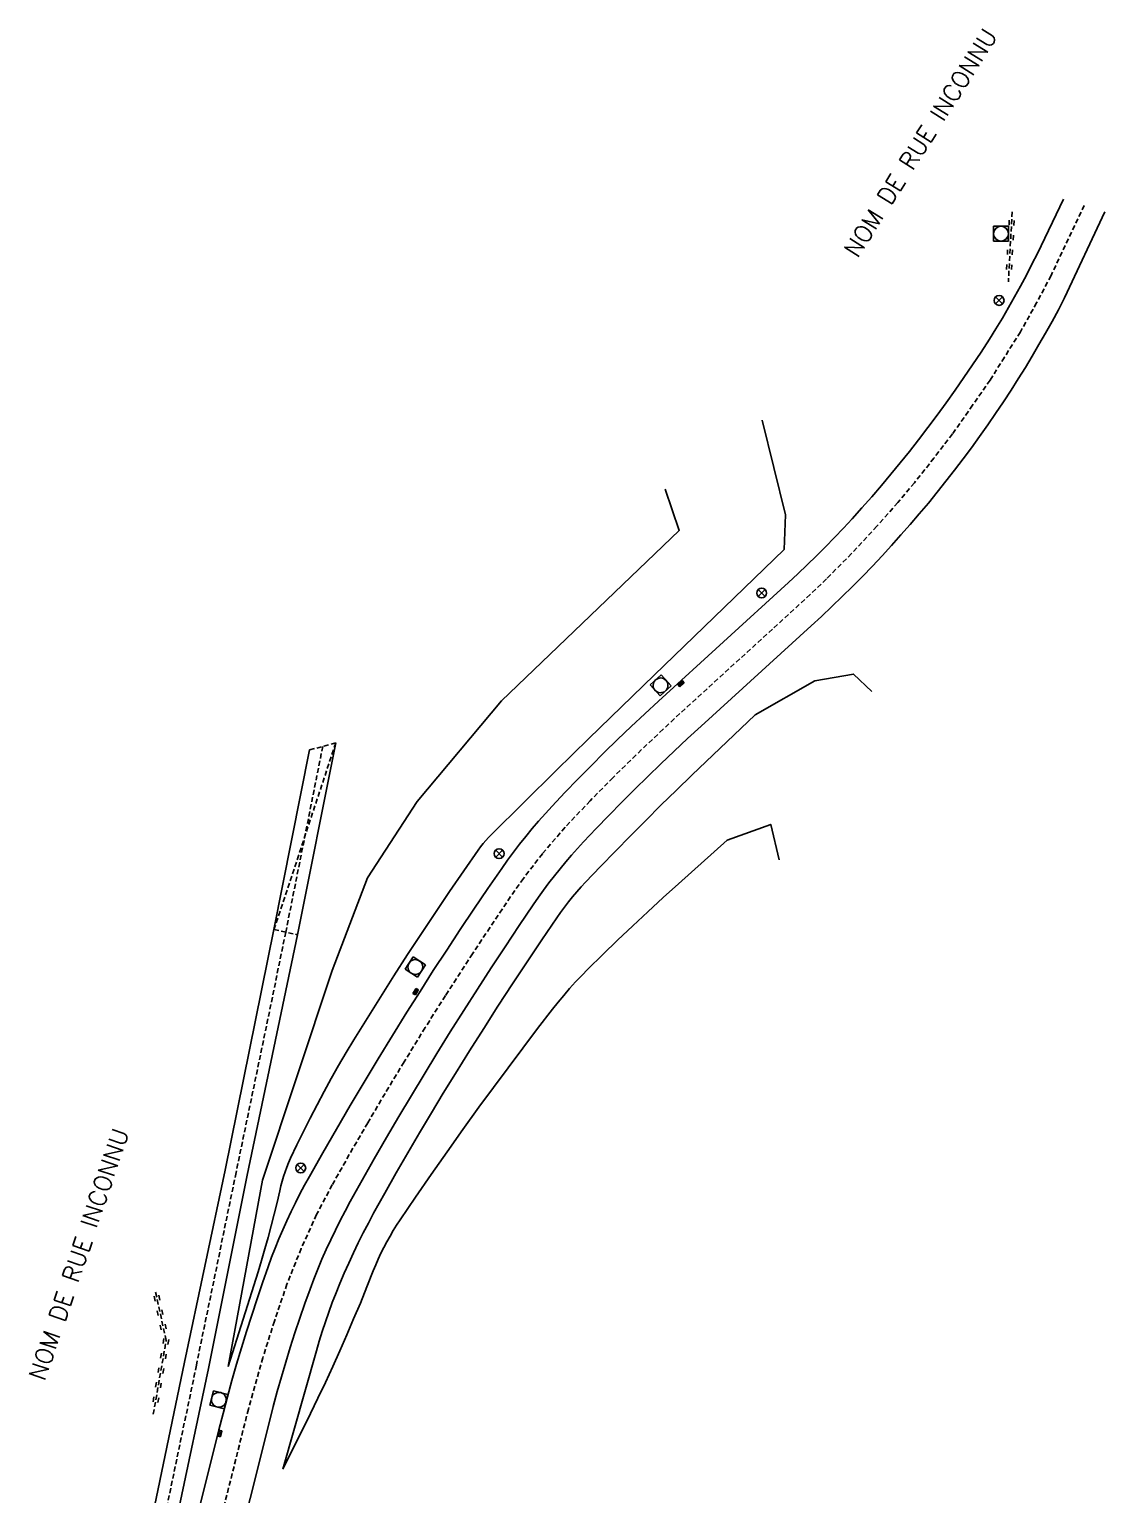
# Model space of a CAD drawing. Header units: millimetres. Extents: x 133000 to 133482, y 131000 to 131989.
# Drawn here: x 133372.8 to 133482, y 131154 to 131302.8 of the extents above; entities that cross this region are included whole.
import ezdxf
from ezdxf.enums import TextEntityAlignment as Align

# ---------------------------------------------------------------- set-up
doc = ezdxf.new("R2010")
doc.units = ezdxf.units.MM
doc.linetypes.add('DASHED', pattern=[0.75, 0.5, -0.25])
doc.layers.get('0').update_dxf_attribs({"linetype": 'CONTINUOUS'})
for name, color, linetype in [('W0001', 6, 'DASHED'), ('W0008', 7, 'CONTINUOUS'), ('W0070', 7, 'DASHED'), ('W0071', 7, 'CONTINUOUS'), ('W0210', 2, 'CONTINUOUS'), ('W0211', 2, 'CONTINUOUS'), ('W0212', 2, 'CONTINUOUS'), ('W0213', 2, 'CONTINUOUS'), ('W0220', 5, 'DASHED'), ('W0400', 7, 'CONTINUOUS'), ('W0420', 7, 'CONTINUOUS'), ('W0469', 7, 'CONTINUOUS'), ('W0989', 7, 'CONTINUOUS')]:
    doc.layers.add(name, color=color, linetype=linetype)
doc.styles.get("Standard").update_dxf_attribs({"font": 'romans.shx', "width": 0.85})

# ---------------------------------------------------------------- blocks, each defined once
blk = doc.blocks.new('T420')
for p, q in [((0.75, 0.75), (-0.75, 0.75)), ((-0.75, 0.75), (-0.75, -0.75)), ((0.75, 0.75), (0.75, -0.75)), ((0.75, -0.75), (-0.75, -0.75))]:
    blk.add_line(p, q)
blk.add_ellipse((0, 0), major_axis=(-0.53, 0.53), ratio=1, start_param=3.926991, end_param=10.210176)
blk = doc.blocks.new('T469')
at = {"color": 0, "linetype": 'Continuous', "flags": 128}
for points in [[(-0.35, 0.35), (0.35, -0.35)], [(-0.35, -0.35), (0.35, 0.35)]]:
    blk.add_lwpolyline(points, dxfattribs=at)
at = {"color": 0, "linetype": 'Continuous'}
blk.add_circle((0, 0), 0.5, dxfattribs=at)
blk = doc.blocks.new('T400')
for p, q in [((-0.15, 0.3), (0.15, 0.3)), ((-0.15, -0.25), (-0.15, 0.3)), ((-0.15, 0.15), (0.15, 0.15)), ((-0.15, 0), (0.15, 0)), ((0.15, 0.3), (0.15, -0.25)), ((-0.15, -0.15), (0.15, -0.15)), ((-0.15, -0.25), (-0.15, -0.3)), ((-0.15, -0.3), (0.15, -0.3)), ((0.15, -0.3), (0.15, -0.25))]:
    blk.add_line(p, q)
blk = doc.blocks.new('t220o')
at = {"color": 0, "linetype": 'Continuous'}
for p, q in [((-0.25, 0.25), (0.25, 0.25)), ((-0.25, -0.25), (0.25, -0.25))]:
    blk.add_line(p, q, dxfattribs=at)

msp = doc.modelspace()

# ---------------------------------------------------------------- linework, layer by layer
at = {"layer": 'W0001'}
for points in [[(133479.91, 131284.92), (133476.54, 131277.79), (133475.08, 131275.03), (133473.43, 131272.08), (133471.82, 131269.5), (133470.36, 131267.18), (133468.58, 131264.62), (133466.53, 131261.71), (133464.66, 131259.26), (133462.67, 131256.75), (133460.99, 131254.74), (133458.87, 131252.33), (133456.29, 131249.56), (133453.74, 131246.98), (133452.09, 131245.4), (133448.25, 131241.87), (133444.94, 131238.85), (133438.85, 131233.3), (133437.15, 131231.71), (133434.4, 131229.09), (133432.07, 131226.81), (133429.75, 131224.44), (133427.2, 131221.75), (133424.91, 131219.07), (133422.97, 131216.56), (133421.67, 131214.71), (133417.8, 131208.91), (133415.06, 131204.66), (133413, 131201.4), (133410.86, 131197.92), (133408.93, 131194.72), (133407.17, 131191.74), (133405.3, 131188.5), (133403.56, 131185.43), (133401.97, 131182.41), (133400.41, 131178.96), (133398.97, 131175.35), (133397.69, 131171.59), (133396.52, 131167.87), (133395.05, 131162.65), (133391.22, 131147.37)], [(133401.27, 131229.61), (133403.93, 131230.33), (133397.65, 131211.36), (133400.04, 131210.84)]]:
    msp.add_lwpolyline(points, dxfattribs=at)
at = {"layer": 'W0008'}
for points in [[(133477.82, 131285.57), (133475.16, 131280.05), (133474.61, 131278.94), (133474.04, 131277.83), (133473.45, 131276.72), (133472.85, 131275.63), (133472.23, 131274.55), (133471.6, 131273.47), (133470.95, 131272.4), (133470.29, 131271.35), (133469.44, 131270.03), (133468.58, 131268.73), (133467.7, 131267.44), (133466.81, 131266.15), (133465.9, 131264.88), (133464.98, 131263.62), (133464.05, 131262.37), (133463.1, 131261.12), (133462.17, 131259.94), (133461.23, 131258.77), (133460.28, 131257.61), (133459.32, 131256.47), (133458.34, 131255.33), (133457.35, 131254.2), (133456.35, 131253.09), (133455.46, 131252.13), (133454.56, 131251.18), (133453.65, 131250.25), (133452.73, 131249.32), (133451.8, 131248.41), (133450.85, 131247.51), (133449.89, 131246.63), (133436.69, 131234.57), (133435.29, 131233.28), (133433.91, 131231.98), (133432.54, 131230.66), (133431.18, 131229.34), (133429.84, 131228), (133428.51, 131226.64), (133427.19, 131225.28), (133425.88, 131223.9), (133425.2, 131223.15), (133424.52, 131222.39), (133423.86, 131221.62), (133423.22, 131220.83), (133422.58, 131220.04), (133421.97, 131219.23), (133421.37, 131218.41), (133420.78, 131217.58), (133419.36, 131215.52), (133417.95, 131213.45), (133416.56, 131211.37), (133415.19, 131209.28), (133413.82, 131207.19), (133412.48, 131205.08), (133411.15, 131202.96), (133409.69, 131200.61), (133408.24, 131198.24), (133406.81, 131195.87), (133405.4, 131193.49), (133404, 131191.1), (133402.62, 131188.7), (133401.25, 131186.29), (133400.76, 131185.41), (133400.29, 131184.52), (133399.83, 131183.62), (133399.39, 131182.71), (133398.96, 131181.79), (133398.55, 131180.87), (133398.15, 131179.94), (133397.77, 131179.01), (133397.41, 131178.07), (133397.06, 131177.12), (133396.49, 131175.48), (133395.93, 131173.84), (133395.39, 131172.2), (133394.86, 131170.55), (133394.35, 131168.89), (133393.86, 131167.23), (133393.38, 131165.57), (133392.92, 131163.9), (133392.48, 131162.22), (133392.05, 131160.55), (133386.27, 131137.28)], [(133481.99, 131284.27), (133477.92, 131275.52), (133477.29, 131274.32), (133476.65, 131273.14), (133475.99, 131271.95), (133475.32, 131270.78), (133474.64, 131269.62), (133473.94, 131268.46), (133473.22, 131267.31), (133472.5, 131266.17), (133471.71, 131264.98), (133470.92, 131263.8), (133470.11, 131262.63), (133469.29, 131261.46), (133468.46, 131260.31), (133467.61, 131259.17), (133466.75, 131258.03), (133465.87, 131256.91), (133464.99, 131255.79), (133464.09, 131254.69), (133463.17, 131253.6), (133462.25, 131252.52), (133461.31, 131251.45), (133460.36, 131250.39), (133459.39, 131249.34), (133458.4, 131248.28), (133457.39, 131247.24), (133456.37, 131246.21), (133455.34, 131245.19), (133454.3, 131244.18), (133453.24, 131243.18), (133452.18, 131242.2), (133441.02, 131232.02), (133439.65, 131230.76), (133438.29, 131229.49), (133436.94, 131228.21), (133435.6, 131226.91), (133434.28, 131225.61), (133432.96, 131224.29), (133431.66, 131222.96), (133430.36, 131221.62), (133429.08, 131220.27), (133428.47, 131219.6), (133427.86, 131218.92), (133427.27, 131218.23), (133426.69, 131217.53), (133426.12, 131216.82), (133425.56, 131216.1), (133425.02, 131215.38), (133424.49, 131214.64), (133423.97, 131213.89), (133422.54, 131211.76), (133421.11, 131209.62), (133419.7, 131207.47), (133418.3, 131205.31), (133416.92, 131203.14), (133415.55, 131200.96), (133414.19, 131198.78), (133412.89, 131196.65), (133411.61, 131194.52), (133410.33, 131192.38), (133409.08, 131190.23), (133407.83, 131188.07), (133406.6, 131185.9), (133405.39, 131183.73), (133404.87, 131182.77), (133404.37, 131181.81), (133403.88, 131180.84), (133403.41, 131179.85), (133402.96, 131178.87), (133402.52, 131177.87), (133402.1, 131176.86), (133401.7, 131175.85), (133401.32, 131174.84), (133400.78, 131173.37), (133400.27, 131171.89), (133399.78, 131170.41), (133399.3, 131168.92), (133398.84, 131167.43), (133398.4, 131165.93), (133397.97, 131164.43), (133397.57, 131162.92), (133397.18, 131161.41), (133389.37, 131130.24)]]:
    msp.add_lwpolyline(points, dxfattribs=at)
at = {"layer": 'W0070'}
msp.add_lwpolyline([(133402.6, 131229.97), (133398.85, 131211.1), (133393.8, 131186.67), (133389.77, 131167.1), (133386.73, 131152.49), (133385.79, 131147.52), (133385.11, 131142.64), (133384.93, 131139.44), (133384.66, 131136.85), (133384.15, 131134.48), (133387.8, 131133.57)], dxfattribs=at)
at = {"layer": 'W0071'}
for points in [[(133401.27, 131229.61), (133397.65, 131211.36), (133392.69, 131186.92), (133388.55, 131167.41), (133385.52, 131152.75), (133384.57, 131147.74), (133383.89, 131142.77), (133383.69, 131139.54), (133383.28, 131136.28), (133382.27, 131131.54), (133384.78, 131130.99)], [(133403.93, 131230.33), (133400.04, 131210.84), (133394.92, 131186.42), (133390.99, 131166.79), (133387.93, 131152.23), (133387.02, 131147.3), (133386.33, 131142.52), (133386.17, 131139.34), (133386.04, 131137.42), (133386.27, 131137.28)]]:
    msp.add_lwpolyline(points, dxfattribs=at)
at = {"layer": 'W0210'}
msp.add_lwpolyline([(133398.56, 131156.55), (133401.35, 131162.2), (133402.11, 131163.78), (133402.87, 131165.37), (133403.61, 131166.97), (133404.33, 131168.58), (133405.04, 131170.19), (133405.74, 131171.81), (133406.42, 131173.43), (133407.08, 131175.06), (133407.73, 131176.7), (133407.98, 131177.3), (133408.24, 131177.9), (133408.51, 131178.49), (133408.8, 131179.08), (133409.11, 131179.65), (133409.43, 131180.22), (133409.76, 131180.79), (133410.1, 131181.34), (133410.46, 131181.89), (133412.03, 131184.19), (133413.62, 131186.49), (133415.22, 131188.78), (133416.83, 131191.05), (133418.46, 131193.32), (133419.93, 131195.33), (133421.41, 131197.33), (133422.9, 131199.32), (133424.41, 131201.3), (133425.93, 131203.27), (133426.49, 131203.98), (133427.07, 131204.68), (133427.66, 131205.37), (133428.27, 131206.04), (133428.9, 131206.7), (133429.53, 131207.35), (133431.03, 131208.83), (133432.54, 131210.29), (133434.07, 131211.74), (133435.61, 131213.18), (133437.16, 131214.61), (133438.73, 131216.02), (133443.67, 131220.43), (133448.09, 131222.05), (133448.93, 131218.45)], dxfattribs=at)
at = {"layer": 'W0211'}
msp.add_lwpolyline([(133393.01, 131166.97), (133396.49, 131185.91), (133403.55, 131207.22), (133407.15, 131216.62), (133412.2, 131224.36), (133420.74, 131234.59), (133438.8, 131251.91), (133437.35, 131256.1)], dxfattribs=at)
at = {"layer": 'W0212'}
msp.add_lwpolyline([(133458.35, 131235.56), (133456.48, 131237.32), (133452.57, 131236.62), (133446.49, 131233.17), (133440.08, 131227.04), (133438.51, 131225.52), (133436.94, 131223.99), (133435.39, 131222.45), (133433.85, 131220.9), (133432.31, 131219.34), (133430.79, 131217.76), (133429.28, 131216.18), (133428.83, 131215.69), (133428.39, 131215.19), (133427.96, 131214.68), (133427.54, 131214.17), (133427.13, 131213.64), (133426.74, 131213.1), (133426.36, 131212.55), (133424.84, 131210.33), (133423.35, 131208.09), (133421.86, 131205.84), (133420.39, 131203.58), (133418.94, 131201.31), (133417.5, 131199.04), (133416.07, 131196.75), (133414.84, 131194.75), (133413.63, 131192.74), (133412.43, 131190.72), (133411.24, 131188.69), (133410.07, 131186.65), (133408.92, 131184.6), (133407.77, 131182.55), (133407.24, 131181.55), (133406.71, 131180.55), (133406.21, 131179.53), (133405.72, 131178.51), (133405.24, 131177.49), (133404.78, 131176.45), (133404.34, 131175.41), (133403.95, 131174.45), (133403.57, 131173.48), (133403.22, 131172.51), (133402.88, 131171.53), (133402.55, 131170.55), (133402.25, 131169.56), (133401.96, 131168.57), (133398.56, 131156.55)], dxfattribs=at)
at = {"layer": 'W0213'}
msp.add_lwpolyline([(133447.2, 131263.12), (133449.59, 131253.5), (133449.44, 131249.97), (133436.24, 131237.22), (133432.92, 131234), (133429.6, 131230.76), (133426.3, 131227.52), (133423, 131224.27), (133419.72, 131221.01), (133419.43, 131220.71), (133419.15, 131220.4), (133418.89, 131220.09), (133418.63, 131219.76), (133418.39, 131219.43), (133416.92, 131217.33), (133415.47, 131215.22), (133414.04, 131213.1), (133412.62, 131210.97), (133411.21, 131208.83), (133409.83, 131206.67), (133408.45, 131204.51), (133407.1, 131202.34), (133405.76, 131200.16), (133404.98, 131198.86), (133404.21, 131197.55), (133403.47, 131196.23), (133402.74, 131194.9), (133402.02, 131193.56), (133401.33, 131192.22), (133400.65, 131190.86), (133399.98, 131189.5), (133399.34, 131188.13), (133399.13, 131187.68), (133398.95, 131187.22), (133398.77, 131186.75), (133398.61, 131186.28), (133398.47, 131185.8), (133398.34, 131185.32), (133398.23, 131184.84), (133397.96, 131183.65), (133397.67, 131182.46), (133397.38, 131181.28), (133397.06, 131180.1), (133396.73, 131178.93), (133396.39, 131177.76), (133396.03, 131176.59), (133393.01, 131166.97)], dxfattribs=at)
at = {"layer": 'W0220'}
for points in [[(133472.6, 131284.27), (133472.21, 131277.16)], [(133385.4, 131162.13), (133386.7, 131169.63), (133385.6, 131174.67)]]:
    msp.add_lwpolyline(points, dxfattribs=at)

# ---------------------------------------------------------------- block references
for p, rotation in [((133472.54, 131283.15), 266.9250498705115), ((133472.46, 131281.65), 266.9250498705115), ((133472.37, 131280.16), 266.9250498705115), ((133472.29, 131278.66), 266.9250498705115), ((133385.77, 131173.92), 102.2624129429168), ((133386.08, 131172.45), 102.2624129429168), ((133386.4, 131170.99), 102.2624129429168), ((133386.68, 131169.52), 80.18126991976578), ((133386.42, 131168.04), 80.18126991976578), ((133386.17, 131166.56), 80.18126991976578), ((133385.91, 131165.09), 80.18126991976578), ((133385.66, 131163.61), 80.18126991976578)]:
    msp.add_blockref('t220o', p, dxfattribs=dict(at, rotation=rotation))
at = {"layer": 'W0400'}
for p, rotation in [((133438.97, 131236.35), 132.4096793202376), ((133412.04, 131205.06), 147.8309427615401), ((133392.14, 131160.18), 166.0315861695611)]:
    msp.add_blockref('T400', p, dxfattribs=dict(at, rotation=rotation))
at = {"layer": 'W0420'}
msp.add_blockref('T420', (133471.46, 131282.05), dxfattribs=at)
for p, rotation in [((133436.9, 131236.17), 222.4096793202376), ((133412, 131207.56), 237.1847560652849), ((133392.05, 131163.6), 255.178478587113)]:
    msp.add_blockref('T420', p, dxfattribs=dict(at, rotation=rotation))
at = {"layer": 'W0469'}
for p in [(133471.27, 131275.27), (133447.17, 131245.55), (133420.51, 131219.08), (133400.37, 131187.15)]:
    msp.add_blockref('T469', p, dxfattribs=at)

# ---------------------------------------------------------------- texts
at = {"layer": 'W0989'}
for rotation, p in [(57.7693, (133456.15, 131279.95)), (71.2749, (133373.54, 131165.7))]:
    msp.add_text('NOM DE RUE INCONNU', height=1.75, rotation=rotation, dxfattribs=at).set_placement(p, align=Align.MIDDLE_LEFT)

doc.saveas('drawing.dxf')
